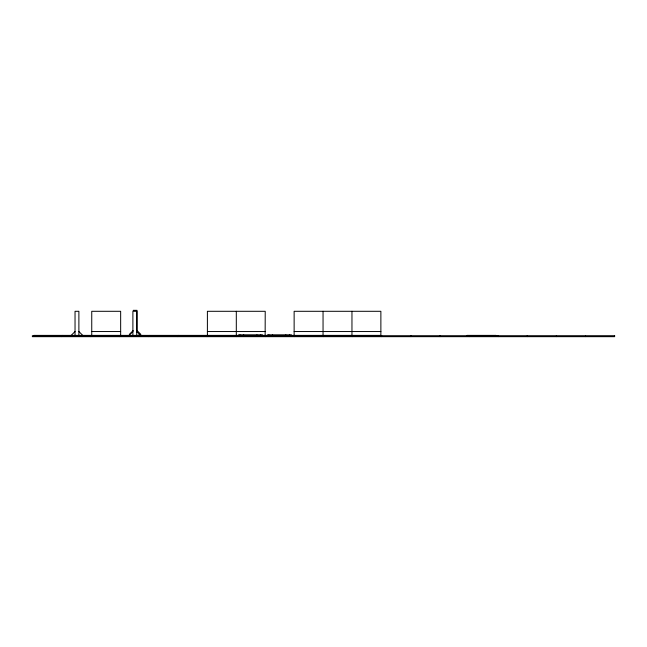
<?xml version="1.0" encoding="UTF-8"?>
<svg xmlns="http://www.w3.org/2000/svg" width="647" height="647" viewBox="0 0 647 647"><rect width="100%" height="100%" fill="white"/><g stroke="black" fill="none" stroke-linecap="round" stroke-linejoin="round"><path stroke-width="0.97" d="M71.178 335.389L75.036 331.539M129.327 334.426L133.185 330.568M129.036 335.389L132.894 331.539M133.185 310.334L137.043 310.334L137.043 332.501M91.745 331.539L120.657 331.539M207.396 331.539L265.221 331.539M294.134 331.539L380.873 331.539M138.968 334.426L140.892 334.426L137.043 330.568M238.5 334.911L262.617 334.911M267.413 334.911L291.53 334.911M380.873 335.389L33.919 335.389L33.919 336.351L380.873 336.351L380.873 311.296L294.134 311.296L294.134 336.351M265.141 335.704L236.228 335.704L236.228 336.666L265.141 336.666L265.221 311.296L207.396 311.296L207.396 336.351M136.752 331.539L140.601 335.389M78.885 331.539L82.743 335.389M351.96 311.296L351.96 336.351M351.669 335.389L351.669 336.351M323.047 311.296L323.047 336.351M322.756 335.389L322.756 336.351M289.719 334.911L289.719 335.389M285.845 334.911L285.845 335.389M272.613 334.911L272.613 335.389M268.909 334.911L268.909 335.389M260.806 334.911L260.806 335.389M256.932 334.911L256.932 335.389M243.701 334.911L243.701 335.389M239.997 334.911L239.997 335.389M236.309 311.296L236.309 336.351M178.483 335.389L178.483 336.351M149.57 335.389L149.57 336.351M136.752 335.389L136.752 311.296L132.894 311.296L132.894 335.389M120.657 336.351L120.657 311.296L91.745 311.296L91.745 336.351M78.885 335.389L78.885 311.296L75.036 311.296L75.036 335.389M62.832 335.389L62.832 336.351M495.934 335.389L467.021 335.389L467.021 336.351L495.934 336.351L495.934 335.389M61.263 335.704L32.35 335.704L32.35 336.666L61.263 336.666L61.263 335.704M90.386 335.704L61.473 335.704L61.473 336.666L90.386 336.666L90.386 335.704M119.517 335.704L90.604 335.704L90.604 336.666L119.517 336.666L119.517 335.704M148.64 335.704L119.727 335.704L119.727 336.666L148.64 336.666L148.64 335.704M177.763 335.704L148.85 335.704L148.85 336.666L177.763 336.666L177.763 335.704M206.894 335.704L177.982 335.704L177.982 336.666L206.894 336.666L206.894 335.704M236.018 335.704L207.105 335.704L207.105 336.666L236.018 336.666L236.018 335.704M294.272 335.704L265.359 335.704L265.359 336.666L294.272 336.666L294.272 335.704M323.395 335.704L294.482 335.704L294.482 336.666L323.395 336.666L323.395 335.704M352.518 335.704L323.605 335.704L323.605 336.666L352.518 336.666L352.518 335.704M381.641 335.704L352.728 335.704L352.728 336.666L381.641 336.666L381.641 335.704M410.772 335.704L381.859 335.704L381.859 336.666L410.772 336.666L410.772 335.704M439.895 335.704L410.982 335.704L410.982 336.666L439.895 336.666L439.895 335.704M469.018 335.704L440.106 335.704L440.106 336.666L469.018 336.666L469.018 335.704M498.15 335.704L469.237 335.704L469.237 336.666L498.15 336.666L498.15 335.704M527.273 335.704L498.36 335.704L498.36 336.666L527.273 336.666L527.273 335.704M556.396 335.704L527.483 335.704L527.483 336.666L556.396 336.666L556.396 335.704M585.527 335.704L556.614 335.704L556.614 336.666L585.527 336.666L585.527 335.704M614.65 335.704L585.737 335.704L585.737 336.666L614.65 336.666L614.65 335.704"/></g></svg>
